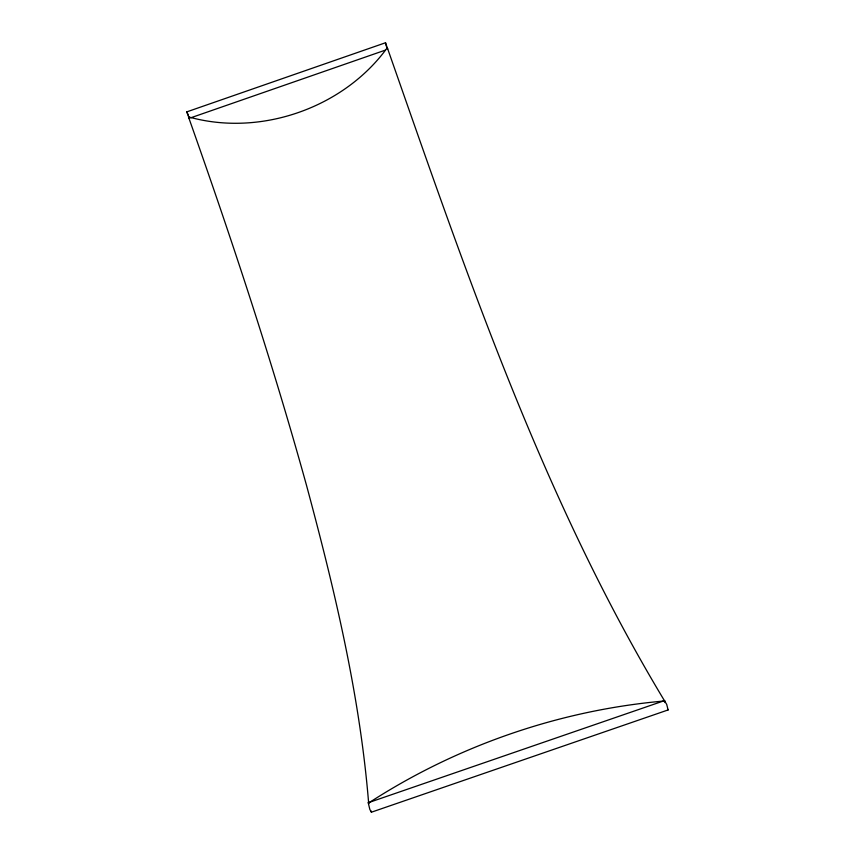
<?xml version="1.0" encoding="UTF-8"?>
<svg xmlns="http://www.w3.org/2000/svg" width="855" height="855" viewBox="0 0 855 855"><rect width="100%" height="100%" fill="white"/><g stroke="black" fill="none" stroke-linecap="round" stroke-linejoin="round"><path stroke-width="1.28" d="M368.227 802.738L368.633 802.995C456.933 745.667 559.726 710.11 664.613 700.972L666.697 704.402L668.108 709.939L371.391 812.207L369.841 809.461L368.227 802.738L664.752 700.534M371.391 812.207L371.369 811.171M188.944 117.06L189.233 118.332L186.753 111.887L385.552 42.75L387.646 49.066M190.483 117.894L385.103 50.221M186.753 111.887L187.769 113.833M668.108 709.939L667.52 709.105M664.613 700.972C541.952 497.567 465.548 270.779 387.294 47.72C343.657 108.029 260.102 137.163 188.453 116.868C231.523 238.513 272.104 361.109 306.55 485.501C334.583 589.661 359.848 695.211 368.633 802.995L368.965 803.582M387.486 49.152L386.802 47.42M188.1 114.645L188.41 115.5M386.513 46.598L385.979 44.898M664.741 701.634L664.966 702.543M385.765 44.139L385.498 42.782"/></g></svg>
